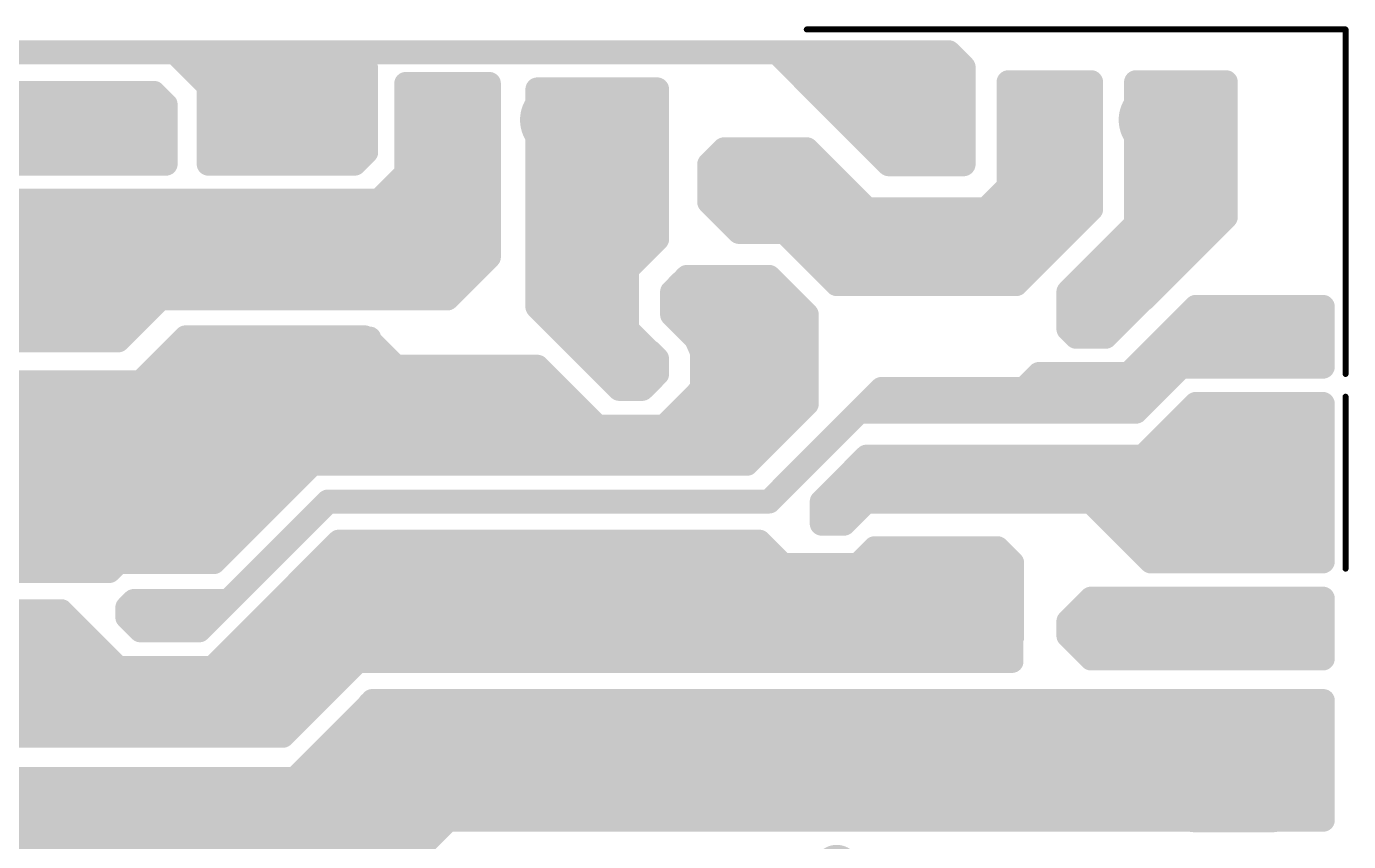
# Model space of a CAD drawing. Extents: x 13 to 23.9, y 0.2 to 11.6.
# Drawn here: x 21.697 to 23.905, y 10.194 to 11.555 of the extents above; entities that cross this region are included whole.
import ezdxf

# ---------------------------------------------------------------- set-up
doc = ezdxf.new("R2010")
doc.units = 0
doc.header["$MEASUREMENT"] = 0
doc.layers.add('BOARD', color=250, linetype='Continuous')
doc.layers.add('BOTTOM', color=250, linetype='Continuous')
doc.layers.get('0').off()

# ---------------------------------------------------------------- blocks, each defined once
blk = doc.blocks.new('UNIT_DISC')
at = {"linetype": 'Continuous', "const_width": 0.5}
blk.add_lwpolyline([(0.25, 0, 1), (-0.25, 0, 1)], format="xyb", close=True, dxfattribs=at)
blk = doc.blocks.new('SHAPE_OV_1600_1300_0_0_0_0')
at = {"linetype": 'Continuous', "const_width": 0.13}
blk.add_lwpolyline([(-0.015, 0), (0.015, 0)], dxfattribs=at)
at = {"xscale": 0.13, "yscale": 0.13, "zscale": 0.13}
for p in [(-0.015, 0), (0.015, 0)]:
    blk.add_blockref('UNIT_DISC', p, dxfattribs=at)
blk = doc.blocks.new('P_OX160Y130D18A')
at = {"layer": 'BOTTOM'}
blk.add_blockref('SHAPE_OV_1600_1300_0_0_0_0', (0, 0), dxfattribs=at)
blk = doc.blocks.new('Q23')
for p in [(22.201, 11.399), (22.4, 11.4), (22.601, 11.399)]:
    blk.add_blockref('P_OX160Y130D18A', p)
blk = doc.blocks.new('SHAPE_EL_1400_1400_0_0_0_0')
at = {"xscale": 0.14, "yscale": 0.14, "zscale": 0.14}
blk.add_blockref('UNIT_DISC', (0, 0), dxfattribs=at)
blk = doc.blocks.new('P_EX140Y140D18A')
at = {"layer": 'BOTTOM'}
blk.add_blockref('SHAPE_EL_1400_1400_0_0_0_0', (0, 0), dxfattribs=at)
blk = doc.blocks.new('D18')
for p in [(23.263, 10.615), (23.263, 10.015)]:
    blk.add_blockref('P_EX140Y140D18A', p)
blk = doc.blocks.new('D15')
for p in [(22.875, 10.587), (22.875, 9.987)]:
    blk.add_blockref('P_EX140Y140D18A', p)
blk = doc.blocks.new('Q24')
for p in [(23.201, 11.399), (23.4, 11.4), (23.601, 11.399)]:
    blk.add_blockref('P_OX160Y130D18A', p)
blk = doc.blocks.new('SHAPE_EL_780_780_0_0_0_0')
at = {"xscale": 0.078, "yscale": 0.078, "zscale": 0.078}
blk.add_blockref('UNIT_DISC', (0, 0), dxfattribs=at)
blk = doc.blocks.new('P_EX78Y78D16A')
at = {"layer": 'BOTTOM'}
blk.add_blockref('SHAPE_EL_780_780_0_0_0_0', (0, 0), dxfattribs=at)
blk = doc.blocks.new('J42')
for p in [(23.05, 10.75), (23.05, 10.15)]:
    blk.add_blockref('P_EX78Y78D16A', p)
blk = doc.blocks.new('SHAPE_RR_1800_1240_0_0_0_0')
for points in [[(-0.059, -0.062), (0.059, -0.062), (-0.059, 0.062), (0.059, 0.062)], [(-0.09, -0.031), (0.09, -0.031), (-0.09, 0.031), (0.09, 0.031)]]:
    blk.add_solid(points)
at = {"xscale": 0.062, "yscale": 0.062, "zscale": 0.062}
for p in [(-0.059, 0.031), (0.059, 0.031), (-0.059, -0.031), (0.059, -0.031)]:
    blk.add_blockref('UNIT_DISC', p, dxfattribs=at)
blk = doc.blocks.new('P_RX180Y124D16A')
at = {"layer": 'BOTTOM'}
blk.add_blockref('SHAPE_RR_1800_1240_0_0_0_0', (0, 0), dxfattribs=at)
blk = doc.blocks.new('SHAPE_RR_2200_1800_0_0_0_0')
for points in [[(-0.065, -0.09), (0.065, -0.09), (-0.065, 0.09), (0.065, 0.09)], [(-0.11, -0.045), (0.11, -0.045), (-0.11, 0.045), (0.11, 0.045)]]:
    blk.add_solid(points)
at = {"xscale": 0.09, "yscale": 0.09, "zscale": 0.09}
for p in [(-0.065, 0.045), (0.065, 0.045), (-0.065, -0.045), (0.065, -0.045)]:
    blk.add_blockref('UNIT_DISC', p, dxfattribs=at)
blk = doc.blocks.new('P_RX220Y180D16A')
at = {"layer": 'BOTTOM'}
blk.add_blockref('SHAPE_RR_2200_1800_0_0_0_0', (0, 0), dxfattribs=at)
blk = doc.blocks.new('SHAPE_EL_1100_1100_0_0_0_0')
at = {"xscale": 0.11, "yscale": 0.11, "zscale": 0.11}
blk.add_blockref('UNIT_DISC', (0, 0), dxfattribs=at)
blk = doc.blocks.new('P_EX110Y110D17A')
at = {"layer": 'BOTTOM'}
blk.add_blockref('SHAPE_EL_1100_1100_0_0_0_0', (0, 0), dxfattribs=at)
blk = doc.blocks.new('R47')
for p in [(22, 10.99), (22.7, 10.99)]:
    blk.add_blockref('P_EX110Y110D17A', p)
blk = doc.blocks.new('R48')
for p in [(21.85, 11.4), (21.85, 10.7)]:
    blk.add_blockref('P_EX110Y110D17A', p)
blk = doc.blocks.new('J34')
for p in [(21.925, 10.575), (21.925, 10.075)]:
    blk.add_blockref('P_EX78Y78D16A', p)
blk = doc.blocks.new('R50')
for p in [(22.812, 11.1), (23.512, 11.1)]:
    blk.add_blockref('P_EX110Y110D17A', p)
blk = doc.blocks.new('R51')
for p in [(23.512, 10.95), (23.512, 10.55)]:
    blk.add_blockref('P_EX78Y78D16A', p)
blk = doc.blocks.new('SHAPE_EL_800_800_0_0_0_0')
at = {"xscale": 0.08, "yscale": 0.08, "zscale": 0.08}
blk.add_blockref('UNIT_DISC', (0, 0), dxfattribs=at)
blk = doc.blocks.new('P_EX80Y80D16A')
at = {"layer": 'BOTTOM'}
blk.add_blockref('SHAPE_EL_800_800_0_0_0_0', (0, 0), dxfattribs=at)
blk = doc.blocks.new('J40')
for p in [(22.437, 11.238), (22.937, 11.238)]:
    blk.add_blockref('P_EX80Y80D16A', p)
blk = doc.blocks.new('J41')
for p in [(22.375, 11.263), (22.875, 11.263)]:
    blk.add_blockref('P_EX80Y80D16A', p)
blk = doc.blocks.new('POLY_S28_L2_26324')
at = {"layer": 'BOTTOM'}
for points in [[(22.5, 10.3), (21.962, 10.175), (20.875, 10.3)], [(21.962, 10.175), (21.025, 10.137), (20.875, 10.3)], [(22.325, 10.137), (21.962, 10.175), (22.5, 10.3)]]:
    blk.add_solid(points, dxfattribs=at)
blk = doc.blocks.new('POLY_S13_L2_26327')
at = {"layer": 'BOTTOM'}
for points in [[(20.725, 10.587), (21.862, 10.487), (20.662, 10.525)], [(21.75, 10.587), (21.862, 10.487), (20.725, 10.587)], [(20.662, 10.525), (21.862, 10.487), (20.025, 10.525)], [(20.112, 10.2), (20.025, 10.525), (20.162, 10.25)], [(20.162, 10.25), (20.025, 10.525), (20.7, 10.25)], [(20.7, 10.25), (20.025, 10.525), (20.825, 10.375)], [(20.825, 10.375), (20.025, 10.525), (21.787, 10.362)], [(21.787, 10.362), (20.025, 10.525), (22.062, 10.362)], [(22.062, 10.362), (20.025, 10.525), (21.862, 10.487)], [(22.012, 10.5), (22.062, 10.362), (21.987, 10.487)], [(21.987, 10.487), (22.062, 10.362), (21.862, 10.487)]]:
    blk.add_solid(points, dxfattribs=at)
blk = doc.blocks.new('POLY_S12_L2_26423')
at = {"layer": 'BOTTOM'}
for points in [[(22.275, 10.937), (20.712, 10.65), (22.275, 11.037)], [(22.275, 11.037), (20.712, 10.65), (21.9, 10.962)], [(21.962, 11.037), (22.275, 11.037), (21.9, 10.962)], [(20.6, 10.962), (21.9, 10.962), (20.5, 10.862)], [(21.9, 10.962), (20.712, 10.65), (20.5, 10.862)], [(22.012, 10.662), (20.712, 10.65), (22.275, 10.937)], [(20.15, 10.862), (20.5, 10.862), (20.1, 10.612)], [(20.1, 10.612), (20.5, 10.862), (20.712, 10.65)], [(20.65, 10.6), (20.1, 10.612), (20.712, 10.65)], [(21.825, 10.65), (20.712, 10.65), (22.012, 10.662)]]:
    blk.add_solid(points, dxfattribs=at)
blk = doc.blocks.new('POLY_S10_L2_26364')
at = {"layer": 'BOTTOM'}
for points in [[(22.48, 11.45), (22.475, 11.175), (22.325, 11.45)], [(22.325, 11.45), (22.475, 11.175), (22.325, 11.285)], [(20.51, 11.265), (22.475, 11.175), (20.485, 11.035)], [(22.295, 11.265), (22.475, 11.175), (20.51, 11.265)], [(22.325, 11.285), (22.475, 11.175), (22.295, 11.265)], [(20.485, 11.035), (22.475, 11.175), (21.92, 11.095)], [(22.405, 11.095), (21.92, 11.095), (22.475, 11.175)], [(21.85, 11.025), (20.485, 11.035), (21.92, 11.095)]]:
    blk.add_solid(points, dxfattribs=at)
blk = doc.blocks.new('POLY_S5_L2_26358')
at = {"layer": 'BOTTOM'}
for points in [[(21.55, 11.45), (21.93, 11.32), (21.545, 11.325)], [(21.905, 11.45), (21.93, 11.32), (21.55, 11.45)], [(21.93, 11.425), (21.93, 11.32), (21.905, 11.45)]]:
    blk.add_solid(points, dxfattribs=at)
blk = doc.blocks.new('POLY_S7_L2_26359')
at = {"layer": 'BOTTOM'}
for points in [[(22.265, 11.5), (22, 11.455), (21.935, 11.505)], [(22.27, 11.46), (22, 11.455), (22.265, 11.5)], [(22.27, 11.34), (22, 11.455), (22.27, 11.46)], [(22, 11.325), (22, 11.455), (22.245, 11.32)], [(22.245, 11.32), (22, 11.455), (22.27, 11.34)]]:
    blk.add_solid(points, dxfattribs=at)
blk = doc.blocks.new('POLY_S4_L2_26416')
at = {"layer": 'BOTTOM'}
blk.add_solid([(22.2, 10.95), (22.2, 11.045), (21.895, 10.96), (21.975, 11.045)], dxfattribs=at)
blk = doc.blocks.new('POLY_S13_L2_26452')
at = {"layer": 'BOTTOM'}
for points in [[(22.225, 10.7), (22.962, 10.65), (21.987, 10.475)], [(22.912, 10.687), (22.962, 10.65), (22.225, 10.7)], [(22.25, 10.5), (21.987, 10.475), (23.325, 10.687)], [(23.325, 10.687), (21.987, 10.475), (22.962, 10.65)], [(23.35, 10.65), (22.25, 10.5), (23.325, 10.687)], [(23.075, 10.662), (23.325, 10.687), (22.962, 10.65)], [(23.112, 10.687), (23.325, 10.687), (23.075, 10.662)], [(23.337, 10.487), (22.25, 10.5), (23.35, 10.65)], [(22.025, 10.362), (21.987, 10.475), (22.25, 10.5)], [(22.137, 10.375), (22.025, 10.362), (22.25, 10.5)], [(21.987, 10.412), (21.987, 10.475), (22.025, 10.362)]]:
    blk.add_solid(points, dxfattribs=at)
blk = doc.blocks.new('POLY_S8_L2_26332')
at = {"layer": 'BOTTOM'}
for points in [[(22.27, 10.43), (23.35, 10.225), (22.105, 10.285)], [(23.345, 10.425), (23.35, 10.225), (22.27, 10.43)], [(22.125, 10.15), (22.105, 10.285), (22.18, 10.155)], [(22.18, 10.155), (22.105, 10.285), (22.27, 10.235)], [(22.27, 10.235), (22.105, 10.285), (23.235, 10.23)], [(23.235, 10.23), (22.105, 10.285), (23.35, 10.225)]]:
    blk.add_solid(points, dxfattribs=at)
blk = doc.blocks.new('POLY_S4_L2_26451')
at = {"layer": 'BOTTOM'}
blk.add_solid([(22.687, 10.862), (22.537, 10.987), (22.2, 10.85), (22.287, 10.975)], dxfattribs=at)
blk = doc.blocks.new('POLY_S9_L2_26449')
at = {"layer": 'BOTTOM'}
for points in [[(22.75, 11.187), (22.55, 11.087), (22.75, 11.45)], [(22.75, 11.45), (22.55, 11.087), (22.55, 11.45)], [(22.7, 11.137), (22.55, 11.087), (22.75, 11.187)], [(22.7, 11.05), (22.55, 11.087), (22.7, 11.137)], [(22.675, 10.95), (22.55, 11.087), (22.725, 10.937)], [(22.725, 10.937), (22.55, 11.087), (22.737, 10.987)], [(22.737, 10.987), (22.55, 11.087), (22.7, 11.05)]]:
    blk.add_solid(points, dxfattribs=at)
blk = doc.blocks.new('POLY_S11_L2_26450')
at = {"layer": 'BOTTOM'}
for points in [[(22.8, 11.137), (22.825, 10.962), (22.787, 11.125)], [(22.937, 11.137), (22.825, 10.962), (22.8, 11.137)], [(23, 11.062), (22.825, 10.962), (22.937, 11.137)], [(22.787, 11.125), (22.825, 10.962), (22.775, 11.075)], [(23, 10.925), (22.825, 10.962), (23, 11.062)], [(22.762, 10.887), (22.825, 10.962), (22.762, 10.825)], [(22.762, 10.825), (22.825, 10.962), (22.9, 10.825)], [(22.9, 10.825), (22.825, 10.962), (23, 10.925)]]:
    blk.add_solid(points, dxfattribs=at)
blk = doc.blocks.new('POLY_S14_L2_26447')
at = {"layer": 'BOTTOM'}
for points in [[(23.475, 11.462), (23.475, 11.25), (23.325, 11.462)], [(23.325, 11.462), (23.475, 11.25), (23.337, 11.287)], [(22.862, 11.35), (23.112, 11.237), (22.85, 11.325)], [(23, 11.35), (23.112, 11.237), (22.862, 11.35)], [(22.85, 11.325), (23.112, 11.237), (22.837, 11.275)], [(23.337, 11.287), (23.475, 11.25), (23.3, 11.25)], [(22.887, 11.212), (22.837, 11.275), (22.962, 11.225)], [(22.837, 11.275), (23.112, 11.237), (22.962, 11.225)], [(23.35, 11.125), (22.962, 11.225), (23.475, 11.25)], [(22.962, 11.225), (23.112, 11.237), (23.475, 11.25)], [(23.3, 11.25), (23.475, 11.25), (23.112, 11.237)], [(23.05, 11.125), (22.962, 11.225), (23.35, 11.125)]]:
    blk.add_solid(points, dxfattribs=at)
blk = doc.blocks.new('POLY_S7_L2_26446')
at = {"layer": 'BOTTOM'}
for points in [[(23.7, 11.462), (23.7, 11.25), (23.55, 11.462)], [(23.55, 11.462), (23.7, 11.25), (23.55, 11.225)], [(23.55, 11.225), (23.7, 11.25), (23.437, 11.1)], [(23.437, 11.1), (23.7, 11.25), (23.437, 11.037)], [(23.437, 11.037), (23.7, 11.25), (23.5, 11.037)]]:
    blk.add_solid(points, dxfattribs=at)
blk = doc.blocks.new('POLY_S7_L2_26448')
at = {"layer": 'BOTTOM'}
for points in [[(23.05, 11.512), (23.237, 11.512), (23.112, 11.475)], [(23.112, 11.475), (23.237, 11.512), (23.112, 11.35)], [(23.112, 11.35), (23.237, 11.512), (23.137, 11.325)], [(23.262, 11.487), (23.137, 11.325), (23.237, 11.512)], [(23.262, 11.325), (23.137, 11.325), (23.262, 11.487)]]:
    blk.add_solid(points, dxfattribs=at)
blk = doc.blocks.new('POLY_S4_L2_26314')
at = {"layer": 'BOTTOM'}
blk.add_solid([(23.337, 10.225), (23.862, 10.225), (23.3, 10.425), (23.862, 10.437)], dxfattribs=at)
blk = doc.blocks.new('POLY_S6_L2_26443')
at = {"layer": 'BOTTOM'}
for points in [[(23.475, 10.6), (23.475, 10.487), (23.437, 10.562)], [(23.862, 10.5), (23.475, 10.487), (23.862, 10.6)], [(23.862, 10.6), (23.475, 10.487), (23.475, 10.6)], [(23.437, 10.562), (23.475, 10.487), (23.437, 10.537)]]:
    blk.add_solid(points, dxfattribs=at)
blk = doc.blocks.new('POLY_S6_L2_26444')
at = {"layer": 'BOTTOM'}
for points in [[(23.875, 10.662), (23.475, 10.787), (23.862, 10.925)], [(23.862, 10.925), (23.475, 10.787), (23.65, 10.925)], [(23.587, 10.65), (23.475, 10.787), (23.875, 10.662)]]:
    blk.add_solid(points, dxfattribs=at)
blk = doc.blocks.new('POLY_S6_L2_26445')
at = {"layer": 'BOTTOM'}
for points in [[(23.65, 11.1), (23.637, 10.987), (23.525, 10.975)], [(23.862, 11.087), (23.637, 10.987), (23.65, 11.1)], [(23.862, 10.987), (23.637, 10.987), (23.862, 11.087)], [(23.525, 10.975), (23.637, 10.987), (23.525, 10.912)]]:
    blk.add_solid(points, dxfattribs=at)

msp = doc.modelspace()

# ---------------------------------------------------------------- linework, layer by layer
at = {"layer": 'BOARD', "linetype": 'Continuous', "const_width": 0.01}
for points in [[(23, 11.55), (23.85, 11.55)], [(23.837, 11.55), (23.9, 11.55)], [(23.9, 10.975), (23.9, 11.55)], [(23.9, 10.65), (23.9, 10.937)]]:
    msp.add_lwpolyline(points, dxfattribs=at)
at = {"layer": 'BOTTOM', "linetype": 'Continuous'}
for points, const_width in [([(19.625, 11.512), (22.7, 11.512)], 0.04), ([(22.675, 11.512), (23.237, 11.512)], 0.04), ([(22.837, 11.512), (22.95, 11.512)], 0.04), ([(22.95, 11.512), (23.137, 11.325)], 0.04), ([(23.062, 11.512), (23.112, 11.462)], 0.04), ([(23.237, 11.512), (23.262, 11.487)], 0.04), ([(21.95, 11.505), (22, 11.455)], 0.038), ([(22.245, 11.505), (22.265, 11.485)], 0.038), ([(22.987, 11.487), (23.099, 11.375)], 0.04), ([(22.987, 11.487), (23.012, 11.487)], 0.04), ([(23.012, 11.487), (23.087, 11.412)], 0.04), ([(23.037, 11.5), (23.1, 11.437)], 0.04), ([(23.262, 11.325), (23.262, 11.487)], 0.04), ([(22.265, 11.345), (22.265, 11.485)], 0.038), ([(21.535, 11.445), (21.91, 11.445)], 0.038), ([(21.91, 11.445), (21.93, 11.425)], 0.038), ([(22, 11.325), (22, 11.455)], 0.038), ([(22.33, 11.46), (22.47, 11.46)], 0.038), ([(22.33, 11.385), (22.33, 11.46)], 0.038), ([(22.33, 11.445), (22.44, 11.445)], 0.038), ([(22.33, 11.275), (22.33, 11.445)], 0.038), ([(22.38, 11.445), (22.47, 11.445)], 0.038), ([(22.47, 11.375), (22.47, 11.46)], 0.038), ([(22.47, 11.17), (22.47, 11.445)], 0.038), ([(22.47, 11.175), (22.47, 11.445)], 0.038), ([(22.55, 11.45), (22.75, 11.45)], 0.04), ([(22.55, 11.087), (22.55, 11.45)], 0.04), ([(22.75, 11.2), (22.75, 11.45)], 0.04), ([(23.112, 11.35), (23.112, 11.462)], 0.04), ([(23.337, 11.462), (23.475, 11.462)], 0.04), ([(23.337, 11.362), (23.337, 11.462)], 0.04), ([(23.337, 11.287), (23.337, 11.45)], 0.04), ([(23.475, 11.25), (23.475, 11.462)], 0.04), ([(23.55, 11.362), (23.55, 11.462)], 0.04), ([(23.55, 11.462), (23.7, 11.462)], 0.04), ([(23.55, 11.225), (23.55, 11.462)], 0.04), ([(23.7, 11.287), (23.7, 11.462)], 0.04), ([(21.93, 11.325), (21.93, 11.425)], 0.038), ([(23.1, 11.412), (23.1, 11.437)], 0.04), ([(22.176, 11.362), (22.176, 11.399)], 0.038), ([(23.099, 11.375), (23.112, 11.375)], 0.04), ([(22.245, 11.325), (22.265, 11.345)], 0.038), ([(22.837, 11.325), (22.862, 11.35)], 0.04), ([(22.862, 11.35), (23, 11.35)], 0.04), ([(23, 11.35), (23.1, 11.25)], 0.04), ([(23.112, 11.35), (23.137, 11.325)], 0.04), ([(21.545, 11.325), (21.93, 11.325)], 0.038), ([(22, 11.325), (22.245, 11.325)], 0.038), ([(22.837, 11.262), (22.837, 11.325)], 0.04), ([(23.137, 11.325), (23.262, 11.325)], 0.04), ([(23.137, 11.325), (23.175, 11.325)], 0.04), ([(23.7, 11.237), (23.7, 11.325)], 0.04), ([(22.27, 11.25), (22.33, 11.31)], 0.038), ([(22.435, 11.265), (22.47, 11.3)], 0.038), ([(23.3, 11.25), (23.337, 11.287)], 0.04), ([(20.435, 11.265), (22.435, 11.265)], 0.038), ([(22.837, 11.262), (22.887, 11.212)], 0.04), ([(23.1, 11.25), (23.3, 11.25)], 0.04), ([(23.35, 11.125), (23.475, 11.25)], 0.04), ([(23.437, 11.112), (23.55, 11.225)], 0.04), ([(23.563, 11.1), (23.7, 11.237)], 0.04), ([(22.7, 11.15), (22.75, 11.2)], 0.04), ([(22.887, 11.212), (22.963, 11.212)], 0.04), ([(22.963, 11.212), (23.05, 11.125)], 0.04), ([(22.4, 11.1), (22.47, 11.17)], 0.038), ([(22.7, 11.049), (22.7, 11.15)], 0.04), ([(22.775, 11.112), (22.8, 11.137)], 0.04), ([(22.8, 11.137), (22.875, 11.137)], 0.04), ([(22.825, 11.112), (22.85, 11.137)], 0.04), ([(22.85, 11.137), (22.937, 11.137)], 0.04), ([(22.937, 11.137), (23, 11.074)], 0.04), ([(22.775, 11.074), (22.775, 11.112)], 0.04), ([(22.825, 10.95), (22.825, 11.112)], 0.04), ([(23.05, 11.125), (23.35, 11.125)], 0.04), ([(23.437, 11.05), (23.437, 11.112)], 0.04), ([(21.85, 11.03), (21.92, 11.1)], 0.038), ([(21.92, 11.1), (22.4, 11.1)], 0.038), ([(22.9, 10.938), (22.9, 11.1)], 0.038), ([(23.499, 11.037), (23.562, 11.1)], 0.04), ([(23.562, 11.1), (23.563, 11.1)], 0.04), ([(22.55, 11.087), (22.687, 10.95)], 0.04), ([(22.775, 11.074), (22.837, 11.012)], 0.04), ([(23, 10.925), (23, 11.074)], 0.04), ([(23.538, 10.975), (23.65, 11.087)], 0.04), ([(23.65, 11.087), (23.862, 11.087)], 0.04), ([(23.862, 10.987), (23.862, 11.087)], 0.04), ([(22.7, 11.049), (22.737, 11.012)], 0.04), ([(23.437, 11.05), (23.45, 11.037)], 0.04), ([(21.613, 11.03), (21.738, 11.03)], 0.038), ([(21.685, 11.03), (21.85, 11.03)], 0.038), ([(21.737, 11.03), (21.74, 11.03)], 0.038), ([(21.887, 10.962), (21.962, 11.037)], 0.038), ([(21.905, 10.97), (21.97, 11.035)], 0.038), ([(21.962, 11.037), (22.262, 11.037)], 0.038), ([(21.97, 11.035), (22.05, 11.035)], 0.038), ([(21.97, 11.035), (22.05, 11.035)], 0.038), ([(22.025, 11.035), (22.27, 11.035)], 0.038), ([(22.05, 11.035), (22.07, 11.015)], 0.038), ([(22.05, 11.035), (22.07, 11.015)], 0.038), ([(22.27, 10.965), (22.27, 11.035)], 0.038), ([(22.275, 11.025), (22.313, 10.987)], 0.04), ([(23.45, 11.037), (23.499, 11.037)], 0.04), ([(22.27, 10.92), (22.27, 11.015)], 0.038), ([(22.27, 10.92), (22.27, 11.015)], 0.038), ([(22.737, 11.012), (22.738, 11.012)], 0.04), ([(22.738, 11.012), (22.75, 11)], 0.04), ([(22.27, 10.92), (22.27, 11)], 0.038), ([(22.313, 10.987), (22.55, 10.987)], 0.04), ([(22.55, 10.987), (22.65, 10.887)], 0.04), ([(22.75, 10.975), (22.75, 11)], 0.04), ([(23.55, 10.912), (23.625, 10.987)], 0.04), ([(23.625, 10.987), (23.737, 10.987)], 0.04), ([(23.687, 10.987), (23.862, 10.987)], 0.04), ([(21.575, 10.962), (21.887, 10.962)], 0.038), ([(22.265, 10.965), (22.27, 10.965)], 0.038), ([(22.275, 10.975), (22.562, 10.975)], 0.04), ([(22.725, 10.95), (22.75, 10.975)], 0.04), ([(22.725, 10.95), (22.75, 10.975)], 0.04), ([(23.35, 10.937), (23.388, 10.975)], 0.04), ([(23.388, 10.975), (23.5, 10.975)], 0.04), ([(23.462, 10.975), (23.538, 10.975)], 0.04), ([(23.5, 10.975), (23.55, 10.975)], 0.04), ([(23.55, 10.912), (23.55, 10.975)], 0.04), ([(22.225, 10.937), (22.6, 10.937)], 0.04), ([(22.6, 10.937), (22.65, 10.887)], 0.04), ([(22.687, 10.95), (22.725, 10.95)], 0.04), ([(22.687, 10.95), (22.725, 10.95)], 0.04), ([(22.712, 10.95), (22.725, 10.95)], 0.04), ([(22.762, 10.887), (22.825, 10.95)], 0.04), ([(22.812, 10.85), (22.9, 10.938)], 0.038), ([(23.037, 10.862), (23.125, 10.95)], 0.04), ([(23.125, 10.95), (23.512, 10.95)], 0.04), ([(22.01, 10.66), (22.27, 10.92)], 0.038), ([(22.9, 10.825), (23, 10.925)], 0.04), ([(23.562, 10.837), (23.65, 10.925)], 0.04), ([(23.65, 10.925), (23.762, 10.925)], 0.04), ([(23.725, 10.925), (23.762, 10.925)], 0.04), ([(23.737, 10.925), (23.862, 10.925)], 0.04), ([(23.862, 10.675), (23.862, 10.925)], 0.04), ([(23.087, 10.912), (23.55, 10.912)], 0.04), ([(22.65, 10.887), (22.725, 10.887)], 0.04), ([(22.65, 10.887), (22.762, 10.887)], 0.04), ([(23.712, 10.712), (23.712, 10.875)], 0.04), ([(22.174, 10.85), (22.812, 10.85)], 0.038), ([(22.937, 10.762), (23.037, 10.862)], 0.04), ([(22.112, 10.825), (22.637, 10.825)], 0.04), ([(22.625, 10.825), (22.9, 10.825)], 0.04), ([(23.025, 10.762), (23.1, 10.837)], 0.04), ([(23.1, 10.837), (23.562, 10.837)], 0.04), ([(23.025, 10.762), (23.063, 10.8)], 0.04), ([(23.037, 10.737), (23.087, 10.787)], 0.04), ([(23.05, 10.75), (23.1, 10.8)], 0.04), ([(23.062, 10.725), (23.137, 10.8)], 0.04), ([(23.063, 10.8), (23.175, 10.8)], 0.04), ([(23.087, 10.787), (23.1, 10.787)], 0.04), ([(23.1, 10.8), (23.712, 10.8)], 0.04), ([(22.013, 10.575), (22.2, 10.762)], 0.04), ([(22.2, 10.762), (22.937, 10.762)], 0.04), ([(23.025, 10.725), (23.025, 10.762)], 0.04), ([(23.075, 10.762), (23.637, 10.762)], 0.04), ([(23.125, 10.776), (23.462, 10.776)], 0.04), ([(23.462, 10.775), (23.575, 10.662)], 0.04), ([(23.025, 10.725), (23.062, 10.725)], 0.04), ([(21.835, 10.645), (21.885, 10.695)], 0.038), ([(21.979, 10.457), (22.218, 10.696)], 0.038), ([(22.218, 10.696), (22.921, 10.696)], 0.038), ([(22.921, 10.696), (22.96, 10.657)], 0.038), ([(23.862, 10.662), (23.862, 10.712)], 0.04), ([(23.085, 10.657), (23.113, 10.685)], 0.038), ([(23.113, 10.685), (23.319, 10.685)], 0.038), ([(23.319, 10.685), (23.344, 10.66)], 0.038), ([(21.86, 10.66), (22.01, 10.66)], 0.038), ([(22.96, 10.657), (23.085, 10.657)], 0.038), ([(23.344, 10.535), (23.344, 10.66)], 0.038), ([(23.575, 10.662), (23.712, 10.662)], 0.04), ([(23.712, 10.662), (23.862, 10.662)], 0.04), ([(20.43, 10.645), (21.835, 10.645)], 0.038), ([(21.63, 10.645), (21.835, 10.645)], 0.038), ([(23.343, 10.52), (23.343, 10.645)], 0.038), ([(21.865, 10.585), (21.876, 10.596)], 0.04), ([(21.865, 10.569), (21.865, 10.585)], 0.04), ([(21.876, 10.596), (22.029, 10.596)], 0.04), ([(23.437, 10.562), (23.475, 10.6)], 0.04), ([(23.475, 10.6), (23.7, 10.6)], 0.04), ([(23.675, 10.6), (23.862, 10.6)], 0.04), ([(23.862, 10.5), (23.862, 10.6)], 0.04), ([(21.335, 10.58), (21.755, 10.58)], 0.038), ([(21.755, 10.58), (21.85, 10.485)], 0.038), ([(21.865, 10.569), (21.887, 10.547)], 0.04), ([(21.881, 10.571), (21.986, 10.571)], 0.04), ([(21.985, 10.547), (22.013, 10.575)], 0.04), ([(23.343, 10.495), (23.343, 10.565)], 0.038), ([(23.437, 10.538), (23.437, 10.562)], 0.04), ([(21.887, 10.547), (21.956, 10.547)], 0.04), ([(21.913, 10.547), (21.985, 10.547)], 0.04), ([(23.437, 10.538), (23.475, 10.5)], 0.04), ([(23.462, 10.537), (23.499, 10.5)], 0.04), ([(23.512, 10.55), (23.725, 10.55)], 0.04), ([(22.903, 10.495), (22.928, 10.52)], 0.038), ([(22.928, 10.52), (23.278, 10.52)], 0.038), ([(23.233, 10.52), (23.343, 10.52)], 0.038), ([(22.125, 10.37), (22.255, 10.5)], 0.038), ([(22.229, 10.495), (22.389, 10.495)], 0.038), ([(22.233, 10.496), (22.942, 10.496)], 0.04), ([(22.878, 10.495), (23.343, 10.495)], 0.038), ([(23.475, 10.5), (23.612, 10.5)], 0.04), ([(23.499, 10.5), (23.862, 10.5)], 0.04), ([(21.85, 10.485), (22.015, 10.485)], 0.038), ([(21.86, 10.485), (22.005, 10.485)], 0.038), ([(20.751, 10.45), (21.925, 10.45)], 0.038), ([(21.828, 10.45), (21.938, 10.45)], 0.038), ([(22.11, 10.265), (22.275, 10.43)], 0.038), ([(22.274, 10.43), (22.444, 10.43)], 0.038), ([(22.419, 10.429), (22.95, 10.429)], 0.04), ([(22.893, 10.43), (23.863, 10.43)], 0.038), ([(23.863, 10.23), (23.863, 10.43)], 0.038), ([(22.145, 10.3), (22.27, 10.425)], 0.038), ([(22.269, 10.425), (22.444, 10.425)], 0.038), ([(20.741, 10.37), (21.993, 10.37)], 0.038), ([(21.855, 10.37), (22.125, 10.37)], 0.038), ([(21.869, 10.371), (22.065, 10.371)], 0.038), ([(21.959, 10.37), (22.067, 10.37)], 0.038), ([(21.99, 10.37), (22.07, 10.37)], 0.038), ([(20.862, 10.3), (22.25, 10.3)], 0.038), ([(21.985, 10.3), (22.145, 10.3)], 0.038), ([(22.103, 10.295), (22.125, 10.295)], 0.038), ([(22.752, 10.298), (23.348, 10.298)], 0.038), ([(20.877, 10.272), (22.148, 10.272)], 0.038), ([(20.888, 10.25), (21.963, 10.25)], 0.038), ([(20.927, 10.25), (22.131, 10.25)], 0.038), ([(22.316, 10.145), (22.401, 10.23)], 0.038), ([(22.401, 10.23), (22.901, 10.23)], 0.038), ([(22.822, 10.23), (23.432, 10.23)], 0.038), ([(23.388, 10.23), (23.713, 10.23)], 0.038), ([(23.688, 10.23), (23.863, 10.23)], 0.038)]:
    msp.add_lwpolyline(points, dxfattribs=dict(at, const_width=const_width))

# ---------------------------------------------------------------- block references
for name, p in [('POLY_S7_L2_26448', (0, 0)), ('POLY_S7_L2_26359', (0, 0)), ('Q23', (0, 0)), ('Q24', (0, 0)), ('POLY_S10_L2_26364', (0, 0)), ('POLY_S5_L2_26358', (0, 0)), ('R48', (0, 0)), ('POLY_S9_L2_26449', (0, 0)), ('POLY_S14_L2_26447', (0, 0)), ('POLY_S7_L2_26446', (0, 0)), ('J41', (0, 0)), ('J40', (0, 0)), ('R50', (0, 0)), ('POLY_S11_L2_26450', (0, 0)), ('POLY_S6_L2_26445', (0, 0)), ('P_RX180Y124D16A', (23.712, 11.037)), ('POLY_S4_L2_26416', (0, 0)), ('R47', (0, 0)), ('POLY_S12_L2_26423', (0, 0)), ('POLY_S4_L2_26451', (0, 0)), ('R51', (0, 0)), ('P_RX180Y124D16A', (23.712, 10.875)), ('POLY_S6_L2_26444', (0, 0)), ('J42', (0, 0)), ('P_RX180Y124D16A', (23.712, 10.712)), ('POLY_S13_L2_26452', (0, 0)), ('D18', (0, 0)), ('D15', (0, 0)), ('J34', (0, 0)), ('P_RX180Y124D16A', (23.712, 10.55)), ('POLY_S13_L2_26327', (0, 0)), ('POLY_S6_L2_26443', (0, 0)), ('POLY_S8_L2_26332', (0, 0)), ('POLY_S4_L2_26314', (0, 0)), ('P_RX220Y180D16A', (23.713, 10.3)), ('POLY_S28_L2_26324', (0, 0))]:
    msp.add_blockref(name, p)
at = {"layer": 'BOARD', "xscale": 0.01, "yscale": 0.01, "zscale": 0.01}
for p in [(23, 11.55), (23.837, 11.55), (23.85, 11.55), (23.9, 11.55), (23.9, 11.55), (23.9, 10.975), (23.9, 10.937), (23.9, 10.65)]:
    msp.add_blockref('UNIT_DISC', p, dxfattribs=at)
at = {"layer": 'BOTTOM'}
for p, xscale, yscale, zscale in [((22.675, 11.512), 0.04, 0.04, 0.04), ((22.7, 11.512), 0.04, 0.04, 0.04), ((22.837, 11.512), 0.04, 0.04, 0.04), ((22.95, 11.512), 0.04, 0.04, 0.04), ((22.95, 11.512), 0.04, 0.04, 0.04), ((23.062, 11.512), 0.04, 0.04, 0.04), ((23.237, 11.512), 0.04, 0.04, 0.04), ((23.237, 11.512), 0.04, 0.04, 0.04), ((21.95, 11.505), 0.038, 0.038, 0.038), ((22.245, 11.505), 0.038, 0.038, 0.038), ((22.987, 11.487), 0.04, 0.04, 0.04), ((22.987, 11.487), 0.04, 0.04, 0.04), ((23.012, 11.487), 0.04, 0.04, 0.04), ((23.012, 11.487), 0.04, 0.04, 0.04), ((23.037, 11.5), 0.04, 0.04, 0.04), ((23.262, 11.487), 0.04, 0.04, 0.04), ((23.262, 11.487), 0.04, 0.04, 0.04), ((22.265, 11.485), 0.038, 0.038, 0.038), ((22.265, 11.485), 0.038, 0.038, 0.038), ((21.91, 11.445), 0.038, 0.038, 0.038), ((21.91, 11.445), 0.038, 0.038, 0.038), ((22, 11.455), 0.038, 0.038, 0.038), ((22, 11.455), 0.038, 0.038, 0.038), ((22.33, 11.46), 0.038, 0.038, 0.038), ((22.33, 11.46), 0.038, 0.038, 0.038), ((22.33, 11.445), 0.038, 0.038, 0.038), ((22.33, 11.445), 0.038, 0.038, 0.038), ((22.38, 11.445), 0.038, 0.038, 0.038), ((22.44, 11.445), 0.038, 0.038, 0.038), ((22.47, 11.46), 0.038, 0.038, 0.038), ((22.47, 11.46), 0.038, 0.038, 0.038), ((22.47, 11.445), 0.038, 0.038, 0.038), ((22.47, 11.445), 0.038, 0.038, 0.038), ((22.47, 11.445), 0.038, 0.038, 0.038), ((22.55, 11.45), 0.04, 0.04, 0.04), ((22.55, 11.45), 0.04, 0.04, 0.04), ((22.75, 11.45), 0.04, 0.04, 0.04), ((22.75, 11.45), 0.04, 0.04, 0.04), ((23.112, 11.462), 0.04, 0.04, 0.04), ((23.112, 11.462), 0.04, 0.04, 0.04), ((23.337, 11.462), 0.04, 0.04, 0.04), ((23.337, 11.462), 0.04, 0.04, 0.04), ((23.337, 11.45), 0.04, 0.04, 0.04), ((23.475, 11.462), 0.04, 0.04, 0.04), ((23.475, 11.462), 0.04, 0.04, 0.04), ((23.55, 11.462), 0.04, 0.04, 0.04), ((23.55, 11.462), 0.04, 0.04, 0.04), ((23.55, 11.462), 0.04, 0.04, 0.04), ((23.7, 11.462), 0.04, 0.04, 0.04), ((23.7, 11.462), 0.04, 0.04, 0.04), ((21.93, 11.425), 0.038, 0.038, 0.038), ((21.93, 11.425), 0.038, 0.038, 0.038), ((23.1, 11.437), 0.04, 0.04, 0.04), ((23.1, 11.437), 0.04, 0.04, 0.04), ((22.176, 11.399), 0.038, 0.038, 0.038), ((23.087, 11.412), 0.04, 0.04, 0.04), ((23.1, 11.412), 0.04, 0.04, 0.04), ((22.33, 11.385), 0.038, 0.038, 0.038), ((22.176, 11.362), 0.038, 0.038, 0.038), ((22.47, 11.375), 0.038, 0.038, 0.038), ((23.099, 11.375), 0.04, 0.04, 0.04), ((23.099, 11.375), 0.04, 0.04, 0.04), ((23.112, 11.375), 0.04, 0.04, 0.04), ((23.337, 11.362), 0.04, 0.04, 0.04), ((23.55, 11.362), 0.04, 0.04, 0.04), ((22.265, 11.345), 0.038, 0.038, 0.038), ((22.265, 11.345), 0.038, 0.038, 0.038), ((22.862, 11.35), 0.04, 0.04, 0.04), ((22.862, 11.35), 0.04, 0.04, 0.04), ((23, 11.35), 0.04, 0.04, 0.04), ((23, 11.35), 0.04, 0.04, 0.04), ((23.112, 11.35), 0.04, 0.04, 0.04), ((23.112, 11.35), 0.04, 0.04, 0.04), ((21.93, 11.325), 0.038, 0.038, 0.038), ((21.93, 11.325), 0.038, 0.038, 0.038), ((22, 11.325), 0.038, 0.038, 0.038), ((22, 11.325), 0.038, 0.038, 0.038), ((22.245, 11.325), 0.038, 0.038, 0.038), ((22.245, 11.325), 0.038, 0.038, 0.038), ((22.837, 11.325), 0.04, 0.04, 0.04), ((22.837, 11.325), 0.04, 0.04, 0.04), ((23.137, 11.325), 0.04, 0.04, 0.04), ((23.137, 11.325), 0.04, 0.04, 0.04), ((23.137, 11.325), 0.04, 0.04, 0.04), ((23.137, 11.325), 0.04, 0.04, 0.04), ((23.175, 11.325), 0.04, 0.04, 0.04), ((23.262, 11.325), 0.04, 0.04, 0.04), ((23.262, 11.325), 0.04, 0.04, 0.04), ((23.7, 11.325), 0.04, 0.04, 0.04), ((22.33, 11.31), 0.038, 0.038, 0.038), ((22.47, 11.3), 0.038, 0.038, 0.038), ((22.33, 11.275), 0.038, 0.038, 0.038), ((23.337, 11.287), 0.04, 0.04, 0.04), ((23.337, 11.287), 0.04, 0.04, 0.04), ((23.7, 11.287), 0.04, 0.04, 0.04), ((22.27, 11.25), 0.038, 0.038, 0.038), ((22.435, 11.265), 0.038, 0.038, 0.038), ((22.435, 11.265), 0.038, 0.038, 0.038), ((22.837, 11.262), 0.04, 0.04, 0.04), ((22.837, 11.262), 0.04, 0.04, 0.04), ((23.1, 11.25), 0.04, 0.04, 0.04), ((23.1, 11.25), 0.04, 0.04, 0.04), ((23.3, 11.25), 0.04, 0.04, 0.04), ((23.3, 11.25), 0.04, 0.04, 0.04), ((23.475, 11.25), 0.04, 0.04, 0.04), ((23.475, 11.25), 0.04, 0.04, 0.04), ((23.55, 11.225), 0.04, 0.04, 0.04), ((23.55, 11.225), 0.04, 0.04, 0.04), ((23.7, 11.237), 0.04, 0.04, 0.04), ((23.7, 11.237), 0.04, 0.04, 0.04), ((22.75, 11.2), 0.04, 0.04, 0.04), ((22.75, 11.2), 0.04, 0.04, 0.04), ((22.887, 11.212), 0.04, 0.04, 0.04), ((22.887, 11.212), 0.04, 0.04, 0.04), ((22.963, 11.212), 0.04, 0.04, 0.04), ((22.963, 11.212), 0.04, 0.04, 0.04), ((22.47, 11.175), 0.038, 0.038, 0.038), ((22.47, 11.17), 0.038, 0.038, 0.038), ((22.47, 11.17), 0.038, 0.038, 0.038), ((22.7, 11.15), 0.04, 0.04, 0.04), ((22.7, 11.15), 0.04, 0.04, 0.04), ((22.8, 11.137), 0.04, 0.04, 0.04), ((22.8, 11.137), 0.04, 0.04, 0.04), ((22.85, 11.137), 0.04, 0.04, 0.04), ((22.85, 11.137), 0.04, 0.04, 0.04), ((22.875, 11.137), 0.04, 0.04, 0.04), ((22.937, 11.137), 0.04, 0.04, 0.04), ((22.937, 11.137), 0.04, 0.04, 0.04), ((22.775, 11.112), 0.04, 0.04, 0.04), ((22.775, 11.112), 0.04, 0.04, 0.04), ((22.825, 11.112), 0.04, 0.04, 0.04), ((22.825, 11.112), 0.04, 0.04, 0.04), ((23.05, 11.125), 0.04, 0.04, 0.04), ((23.05, 11.125), 0.04, 0.04, 0.04), ((23.35, 11.125), 0.04, 0.04, 0.04), ((23.35, 11.125), 0.04, 0.04, 0.04), ((23.437, 11.112), 0.04, 0.04, 0.04), ((23.437, 11.112), 0.04, 0.04, 0.04), ((21.92, 11.1), 0.038, 0.038, 0.038), ((21.92, 11.1), 0.038, 0.038, 0.038), ((22.4, 11.1), 0.038, 0.038, 0.038), ((22.4, 11.1), 0.038, 0.038, 0.038), ((22.9, 11.1), 0.038, 0.038, 0.038), ((23.562, 11.1), 0.04, 0.04, 0.04), ((23.562, 11.1), 0.04, 0.04, 0.04), ((23.563, 11.1), 0.04, 0.04, 0.04), ((23.563, 11.1), 0.04, 0.04, 0.04), ((22.55, 11.087), 0.04, 0.04, 0.04), ((22.55, 11.087), 0.04, 0.04, 0.04), ((22.775, 11.074), 0.04, 0.04, 0.04), ((22.775, 11.074), 0.04, 0.04, 0.04), ((23, 11.074), 0.04, 0.04, 0.04), ((23, 11.074), 0.04, 0.04, 0.04), ((23.65, 11.087), 0.04, 0.04, 0.04), ((23.65, 11.087), 0.04, 0.04, 0.04), ((23.862, 11.087), 0.04, 0.04, 0.04), ((23.862, 11.087), 0.04, 0.04, 0.04), ((22.7, 11.049), 0.04, 0.04, 0.04), ((22.7, 11.049), 0.04, 0.04, 0.04), ((23.437, 11.05), 0.04, 0.04, 0.04), ((23.437, 11.05), 0.04, 0.04, 0.04), ((21.685, 11.03), 0.038, 0.038, 0.038), ((21.737, 11.03), 0.038, 0.038, 0.038), ((21.738, 11.03), 0.038, 0.038, 0.038), ((21.74, 11.03), 0.038, 0.038, 0.038), ((21.85, 11.03), 0.038, 0.038, 0.038), ((21.85, 11.03), 0.038, 0.038, 0.038), ((21.962, 11.037), 0.038, 0.038, 0.038), ((21.962, 11.037), 0.038, 0.038, 0.038), ((21.97, 11.035), 0.038, 0.038, 0.038), ((21.97, 11.035), 0.038, 0.038, 0.038), ((21.97, 11.035), 0.038, 0.038, 0.038), ((22.025, 11.035), 0.038, 0.038, 0.038), ((22.05, 11.035), 0.038, 0.038, 0.038), ((22.05, 11.035), 0.038, 0.038, 0.038), ((22.05, 11.035), 0.038, 0.038, 0.038), ((22.05, 11.035), 0.038, 0.038, 0.038), ((22.262, 11.037), 0.038, 0.038, 0.038), ((22.27, 11.035), 0.038, 0.038, 0.038), ((22.27, 11.035), 0.038, 0.038, 0.038), ((22.275, 11.025), 0.04, 0.04, 0.04), ((23.45, 11.037), 0.04, 0.04, 0.04), ((23.45, 11.037), 0.04, 0.04, 0.04), ((23.499, 11.037), 0.04, 0.04, 0.04), ((23.499, 11.037), 0.04, 0.04, 0.04), ((22.07, 11.015), 0.038, 0.038, 0.038), ((22.07, 11.015), 0.038, 0.038, 0.038), ((22.27, 11.015), 0.038, 0.038, 0.038), ((22.27, 11.015), 0.038, 0.038, 0.038), ((22.737, 11.012), 0.04, 0.04, 0.04), ((22.737, 11.012), 0.04, 0.04, 0.04), ((22.738, 11.012), 0.04, 0.04, 0.04), ((22.738, 11.012), 0.04, 0.04, 0.04), ((22.837, 11.012), 0.04, 0.04, 0.04), ((22.27, 11), 0.038, 0.038, 0.038), ((22.313, 10.987), 0.04, 0.04, 0.04), ((22.313, 10.987), 0.04, 0.04, 0.04), ((22.55, 10.987), 0.04, 0.04, 0.04), ((22.55, 10.987), 0.04, 0.04, 0.04), ((22.75, 11), 0.04, 0.04, 0.04), ((22.75, 11), 0.04, 0.04, 0.04), ((23.625, 10.987), 0.04, 0.04, 0.04), ((23.625, 10.987), 0.04, 0.04, 0.04), ((23.687, 10.987), 0.04, 0.04, 0.04), ((23.737, 10.987), 0.04, 0.04, 0.04), ((23.862, 10.987), 0.04, 0.04, 0.04), ((23.862, 10.987), 0.04, 0.04, 0.04), ((21.887, 10.962), 0.038, 0.038, 0.038), ((21.887, 10.962), 0.038, 0.038, 0.038), ((21.905, 10.97), 0.038, 0.038, 0.038), ((22.265, 10.965), 0.038, 0.038, 0.038), ((22.27, 10.965), 0.038, 0.038, 0.038), ((22.27, 10.965), 0.038, 0.038, 0.038), ((22.275, 10.975), 0.04, 0.04, 0.04), ((22.562, 10.975), 0.04, 0.04, 0.04), ((22.75, 10.975), 0.04, 0.04, 0.04), ((22.75, 10.975), 0.04, 0.04, 0.04), ((22.75, 10.975), 0.04, 0.04, 0.04), ((23.388, 10.975), 0.04, 0.04, 0.04), ((23.388, 10.975), 0.04, 0.04, 0.04), ((23.462, 10.975), 0.04, 0.04, 0.04), ((23.5, 10.975), 0.04, 0.04, 0.04), ((23.5, 10.975), 0.04, 0.04, 0.04), ((23.538, 10.975), 0.04, 0.04, 0.04), ((23.538, 10.975), 0.04, 0.04, 0.04), ((23.55, 10.975), 0.04, 0.04, 0.04), ((23.55, 10.975), 0.04, 0.04, 0.04), ((22.225, 10.937), 0.04, 0.04, 0.04), ((22.6, 10.937), 0.04, 0.04, 0.04), ((22.6, 10.937), 0.04, 0.04, 0.04), ((22.687, 10.95), 0.04, 0.04, 0.04), ((22.687, 10.95), 0.04, 0.04, 0.04), ((22.687, 10.95), 0.04, 0.04, 0.04), ((22.712, 10.95), 0.04, 0.04, 0.04), ((22.725, 10.95), 0.04, 0.04, 0.04), ((22.725, 10.95), 0.04, 0.04, 0.04), ((22.725, 10.95), 0.04, 0.04, 0.04), ((22.725, 10.95), 0.04, 0.04, 0.04), ((22.725, 10.95), 0.04, 0.04, 0.04), ((22.825, 10.95), 0.04, 0.04, 0.04), ((22.825, 10.95), 0.04, 0.04, 0.04), ((22.9, 10.938), 0.038, 0.038, 0.038), ((22.9, 10.938), 0.038, 0.038, 0.038), ((23.125, 10.95), 0.04, 0.04, 0.04), ((23.125, 10.95), 0.04, 0.04, 0.04), ((23.35, 10.937), 0.04, 0.04, 0.04), ((23.512, 10.95), 0.04, 0.04, 0.04), ((22.27, 10.92), 0.038, 0.038, 0.038), ((22.27, 10.92), 0.038, 0.038, 0.038), ((22.27, 10.92), 0.038, 0.038, 0.038), ((22.27, 10.92), 0.038, 0.038, 0.038), ((23, 10.925), 0.04, 0.04, 0.04), ((23, 10.925), 0.04, 0.04, 0.04), ((23.65, 10.925), 0.04, 0.04, 0.04), ((23.65, 10.925), 0.04, 0.04, 0.04), ((23.725, 10.925), 0.04, 0.04, 0.04), ((23.737, 10.925), 0.04, 0.04, 0.04), ((23.762, 10.925), 0.04, 0.04, 0.04), ((23.762, 10.925), 0.04, 0.04, 0.04), ((23.862, 10.925), 0.04, 0.04, 0.04), ((23.862, 10.925), 0.04, 0.04, 0.04), ((23.087, 10.912), 0.04, 0.04, 0.04), ((23.55, 10.912), 0.04, 0.04, 0.04), ((23.55, 10.912), 0.04, 0.04, 0.04), ((23.55, 10.912), 0.04, 0.04, 0.04), ((22.65, 10.887), 0.04, 0.04, 0.04), ((22.65, 10.887), 0.04, 0.04, 0.04), ((22.65, 10.887), 0.04, 0.04, 0.04), ((22.65, 10.887), 0.04, 0.04, 0.04), ((22.725, 10.887), 0.04, 0.04, 0.04), ((22.762, 10.887), 0.04, 0.04, 0.04), ((22.762, 10.887), 0.04, 0.04, 0.04), ((23.712, 10.875), 0.04, 0.04, 0.04), ((22.174, 10.85), 0.038, 0.038, 0.038), ((22.812, 10.85), 0.038, 0.038, 0.038), ((22.812, 10.85), 0.038, 0.038, 0.038), ((23.037, 10.862), 0.04, 0.04, 0.04), ((23.037, 10.862), 0.04, 0.04, 0.04), ((22.112, 10.825), 0.04, 0.04, 0.04), ((22.625, 10.825), 0.04, 0.04, 0.04), ((22.637, 10.825), 0.04, 0.04, 0.04), ((22.9, 10.825), 0.04, 0.04, 0.04), ((22.9, 10.825), 0.04, 0.04, 0.04), ((23.1, 10.837), 0.04, 0.04, 0.04), ((23.1, 10.837), 0.04, 0.04, 0.04), ((23.562, 10.837), 0.04, 0.04, 0.04), ((23.562, 10.837), 0.04, 0.04, 0.04), ((23.063, 10.8), 0.04, 0.04, 0.04), ((23.063, 10.8), 0.04, 0.04, 0.04), ((23.087, 10.787), 0.04, 0.04, 0.04), ((23.087, 10.787), 0.04, 0.04, 0.04), ((23.1, 10.8), 0.04, 0.04, 0.04), ((23.1, 10.8), 0.04, 0.04, 0.04), ((23.1, 10.787), 0.04, 0.04, 0.04), ((23.137, 10.8), 0.04, 0.04, 0.04), ((23.175, 10.8), 0.04, 0.04, 0.04), ((23.712, 10.8), 0.04, 0.04, 0.04), ((22.2, 10.762), 0.04, 0.04, 0.04), ((22.2, 10.762), 0.04, 0.04, 0.04), ((22.937, 10.762), 0.04, 0.04, 0.04), ((22.937, 10.762), 0.04, 0.04, 0.04), ((23.025, 10.762), 0.04, 0.04, 0.04), ((23.025, 10.762), 0.04, 0.04, 0.04), ((23.025, 10.762), 0.04, 0.04, 0.04), ((23.075, 10.762), 0.04, 0.04, 0.04), ((23.125, 10.776), 0.04, 0.04, 0.04), ((23.462, 10.776), 0.04, 0.04, 0.04), ((23.462, 10.775), 0.04, 0.04, 0.04), ((23.637, 10.762), 0.04, 0.04, 0.04), ((23.037, 10.737), 0.04, 0.04, 0.04), ((23.05, 10.75), 0.04, 0.04, 0.04), ((23.025, 10.725), 0.04, 0.04, 0.04), ((23.025, 10.725), 0.04, 0.04, 0.04), ((23.062, 10.725), 0.04, 0.04, 0.04), ((23.062, 10.725), 0.04, 0.04, 0.04), ((21.885, 10.695), 0.038, 0.038, 0.038), ((22.218, 10.696), 0.038, 0.038, 0.038), ((22.218, 10.696), 0.038, 0.038, 0.038), ((22.921, 10.696), 0.038, 0.038, 0.038), ((22.921, 10.696), 0.038, 0.038, 0.038), ((23.712, 10.712), 0.04, 0.04, 0.04), ((23.862, 10.712), 0.04, 0.04, 0.04), ((23.113, 10.685), 0.038, 0.038, 0.038), ((23.113, 10.685), 0.038, 0.038, 0.038), ((23.319, 10.685), 0.038, 0.038, 0.038), ((23.319, 10.685), 0.038, 0.038, 0.038), ((23.862, 10.675), 0.04, 0.04, 0.04), ((21.86, 10.66), 0.038, 0.038, 0.038), ((22.01, 10.66), 0.038, 0.038, 0.038), ((22.01, 10.66), 0.038, 0.038, 0.038), ((22.96, 10.657), 0.038, 0.038, 0.038), ((22.96, 10.657), 0.038, 0.038, 0.038), ((23.085, 10.657), 0.038, 0.038, 0.038), ((23.085, 10.657), 0.038, 0.038, 0.038), ((23.344, 10.66), 0.038, 0.038, 0.038), ((23.344, 10.66), 0.038, 0.038, 0.038), ((23.575, 10.662), 0.04, 0.04, 0.04), ((23.575, 10.662), 0.04, 0.04, 0.04), ((23.712, 10.662), 0.04, 0.04, 0.04), ((23.712, 10.662), 0.04, 0.04, 0.04), ((23.862, 10.662), 0.04, 0.04, 0.04), ((23.862, 10.662), 0.04, 0.04, 0.04), ((21.835, 10.645), 0.038, 0.038, 0.038), ((21.835, 10.645), 0.038, 0.038, 0.038), ((21.835, 10.645), 0.038, 0.038, 0.038), ((23.343, 10.645), 0.038, 0.038, 0.038), ((21.865, 10.585), 0.04, 0.04, 0.04), ((21.865, 10.585), 0.04, 0.04, 0.04), ((21.876, 10.596), 0.04, 0.04, 0.04), ((21.876, 10.596), 0.04, 0.04, 0.04), ((22.029, 10.596), 0.04, 0.04, 0.04), ((23.475, 10.6), 0.04, 0.04, 0.04), ((23.475, 10.6), 0.04, 0.04, 0.04), ((23.675, 10.6), 0.04, 0.04, 0.04), ((23.7, 10.6), 0.04, 0.04, 0.04), ((23.862, 10.6), 0.04, 0.04, 0.04), ((23.862, 10.6), 0.04, 0.04, 0.04), ((21.755, 10.58), 0.038, 0.038, 0.038), ((21.755, 10.58), 0.038, 0.038, 0.038), ((21.865, 10.569), 0.04, 0.04, 0.04), ((21.865, 10.569), 0.04, 0.04, 0.04), ((21.881, 10.571), 0.04, 0.04, 0.04), ((21.986, 10.571), 0.04, 0.04, 0.04), ((22.013, 10.575), 0.04, 0.04, 0.04), ((22.013, 10.575), 0.04, 0.04, 0.04), ((23.343, 10.565), 0.038, 0.038, 0.038), ((23.437, 10.562), 0.04, 0.04, 0.04), ((23.437, 10.562), 0.04, 0.04, 0.04), ((21.887, 10.547), 0.04, 0.04, 0.04), ((21.887, 10.547), 0.04, 0.04, 0.04), ((21.913, 10.547), 0.04, 0.04, 0.04), ((21.956, 10.547), 0.04, 0.04, 0.04), ((21.985, 10.547), 0.04, 0.04, 0.04), ((21.985, 10.547), 0.04, 0.04, 0.04), ((23.437, 10.538), 0.04, 0.04, 0.04), ((23.437, 10.538), 0.04, 0.04, 0.04), ((23.462, 10.537), 0.04, 0.04, 0.04), ((23.512, 10.55), 0.04, 0.04, 0.04), ((23.725, 10.55), 0.04, 0.04, 0.04), ((22.928, 10.52), 0.038, 0.038, 0.038), ((22.928, 10.52), 0.038, 0.038, 0.038), ((23.233, 10.52), 0.038, 0.038, 0.038), ((23.278, 10.52), 0.038, 0.038, 0.038), ((23.343, 10.52), 0.038, 0.038, 0.038), ((23.343, 10.52), 0.038, 0.038, 0.038), ((23.344, 10.535), 0.038, 0.038, 0.038), ((22.229, 10.495), 0.038, 0.038, 0.038), ((22.233, 10.496), 0.04, 0.04, 0.04), ((22.255, 10.5), 0.038, 0.038, 0.038), ((22.389, 10.495), 0.038, 0.038, 0.038), ((22.878, 10.495), 0.038, 0.038, 0.038), ((22.903, 10.495), 0.038, 0.038, 0.038), ((22.942, 10.496), 0.04, 0.04, 0.04), ((23.343, 10.495), 0.038, 0.038, 0.038), ((23.343, 10.495), 0.038, 0.038, 0.038), ((23.475, 10.5), 0.04, 0.04, 0.04), ((23.475, 10.5), 0.04, 0.04, 0.04), ((23.499, 10.5), 0.04, 0.04, 0.04), ((23.499, 10.5), 0.04, 0.04, 0.04), ((23.612, 10.5), 0.04, 0.04, 0.04), ((23.862, 10.5), 0.04, 0.04, 0.04), ((23.862, 10.5), 0.04, 0.04, 0.04), ((21.85, 10.485), 0.038, 0.038, 0.038), ((21.85, 10.485), 0.038, 0.038, 0.038), ((21.86, 10.485), 0.038, 0.038, 0.038), ((22.005, 10.485), 0.038, 0.038, 0.038), ((22.015, 10.485), 0.038, 0.038, 0.038), ((21.828, 10.45), 0.038, 0.038, 0.038), ((21.925, 10.45), 0.038, 0.038, 0.038), ((21.938, 10.45), 0.038, 0.038, 0.038), ((21.979, 10.457), 0.038, 0.038, 0.038), ((22.274, 10.43), 0.038, 0.038, 0.038), ((22.275, 10.43), 0.038, 0.038, 0.038), ((22.419, 10.429), 0.04, 0.04, 0.04), ((22.444, 10.43), 0.038, 0.038, 0.038), ((22.893, 10.43), 0.038, 0.038, 0.038), ((22.95, 10.429), 0.04, 0.04, 0.04), ((23.863, 10.43), 0.038, 0.038, 0.038), ((23.863, 10.43), 0.038, 0.038, 0.038), ((22.269, 10.425), 0.038, 0.038, 0.038), ((22.27, 10.425), 0.038, 0.038, 0.038), ((22.444, 10.425), 0.038, 0.038, 0.038), ((21.855, 10.37), 0.038, 0.038, 0.038), ((21.869, 10.371), 0.038, 0.038, 0.038), ((21.959, 10.37), 0.038, 0.038, 0.038), ((21.99, 10.37), 0.038, 0.038, 0.038), ((21.993, 10.37), 0.038, 0.038, 0.038), ((22.065, 10.371), 0.038, 0.038, 0.038), ((22.067, 10.37), 0.038, 0.038, 0.038), ((22.07, 10.37), 0.038, 0.038, 0.038), ((22.125, 10.37), 0.038, 0.038, 0.038), ((22.125, 10.37), 0.038, 0.038, 0.038), ((21.985, 10.3), 0.038, 0.038, 0.038), ((22.103, 10.295), 0.038, 0.038, 0.038), ((22.125, 10.295), 0.038, 0.038, 0.038), ((22.145, 10.3), 0.038, 0.038, 0.038), ((22.145, 10.3), 0.038, 0.038, 0.038), ((22.25, 10.3), 0.038, 0.038, 0.038), ((22.752, 10.298), 0.038, 0.038, 0.038), ((23.348, 10.298), 0.038, 0.038, 0.038), ((22.11, 10.265), 0.038, 0.038, 0.038), ((22.148, 10.272), 0.038, 0.038, 0.038), ((21.963, 10.25), 0.038, 0.038, 0.038), ((22.131, 10.25), 0.038, 0.038, 0.038), ((22.401, 10.23), 0.038, 0.038, 0.038), ((22.401, 10.23), 0.038, 0.038, 0.038), ((22.822, 10.23), 0.038, 0.038, 0.038), ((22.901, 10.23), 0.038, 0.038, 0.038), ((23.388, 10.23), 0.038, 0.038, 0.038), ((23.432, 10.23), 0.038, 0.038, 0.038), ((23.688, 10.23), 0.038, 0.038, 0.038), ((23.713, 10.23), 0.038, 0.038, 0.038), ((23.863, 10.23), 0.038, 0.038, 0.038), ((23.863, 10.23), 0.038, 0.038, 0.038)]:
    msp.add_blockref('UNIT_DISC', p, dxfattribs=dict(at, xscale=xscale, yscale=yscale, zscale=zscale))

doc.saveas('drawing.dxf')
